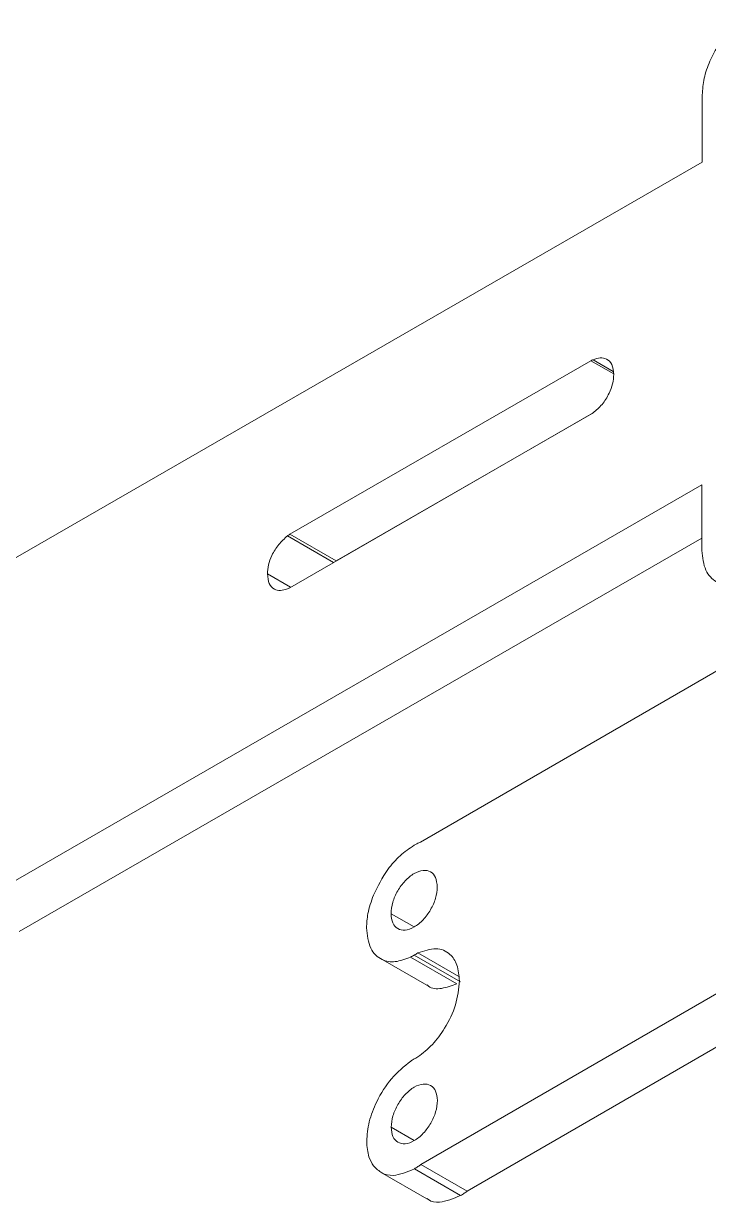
# Model space of a CAD drawing. Header units: inches. Extents: x 0 to 44.3, y 0 to 33.7.
# Drawn here: x 11.238 to 12.546, y 13.495 to 15.747 of the extents above; entities that cross this region are included whole.
import ezdxf

# ---------------------------------------------------------------- set-up
doc = ezdxf.new("R2010")
doc.units = ezdxf.units.IN
doc.header["$MEASUREMENT"] = 0

msp = doc.modelspace()

# ---------------------------------------------------------------- linework, layer by layer
at = {"color": 7, "linetype": 'Continuous', "lineweight": 15}
for p, q in [((12.5342, 15.6106), (12.5341, 15.4822)), ((12.5341, 15.4822), (11.1418, 14.6797)), ((12.3217, 15.1025), (11.7467, 14.7711)), ((12.3258, 15.1046), (12.3642, 15.0824)), ((11.7466, 14.669), (12.3217, 15.0004)), ((12.3241, 15.0019), (11.8351, 14.7201)), ((11.1414, 14.0631), (12.5337, 14.8655)), ((12.5337, 14.8655), (12.5336, 14.7404)), ((11.2298, 14.012), (12.5336, 14.7635)), ((11.7467, 14.7711), (11.8351, 14.7201)), ((12.7711, 14.6312), (11.9964, 14.1831)), ((11.9968, 13.567), (13.3045, 14.3233)), ((12.0852, 13.516), (13.3897, 14.2704)), ((11.9774, 13.9634), (12.0658, 13.9123)), ((11.9841, 13.9669), (12.0725, 13.9159)), ((11.9909, 13.9712), (12.0692, 13.926)), ((11.9197, 13.9605), (12.0081, 13.9095)), ((11.9845, 13.5588), (12.0729, 13.5078)), ((11.9968, 13.567), (12.0852, 13.516)), ((11.9201, 13.5524), (12.0085, 13.5014))]:
    msp.add_line(p, q, dxfattribs=at)
at = {"color": 8, "linetype": 'Continuous', "lineweight": 15}
for p, q in [((12.3217, 15.1025), (12.3652, 15.0774)), ((11.7421, 14.7679), (11.8301, 14.7171)), ((11.7038, 14.6953), (11.748, 14.6698)), ((11.9399, 14.0463), (11.984, 14.0209)), ((11.9402, 13.6383), (11.9843, 13.6128))]:
    msp.add_line(p, q, dxfattribs=at)
at = {"color": 7, "linetype": 'Continuous', "lineweight": 15}
for points, knots in [([(12.6002, 15.7468), (12.5901, 15.7364), (12.57, 15.7158), (12.5492, 15.678), (12.5365, 15.6417), (12.535, 15.6211), (12.5342, 15.6106)], [0, 0, 0, 0, 0.279528, 0.55585, 0.7747, 1, 1, 1, 1]), ([(12.3258, 15.1046), (12.325, 15.1043), (12.3237, 15.1036), (12.3223, 15.1029), (12.3217, 15.1025)], [0, 0, 0, 0, 0.55179, 1, 1, 1, 1]), ([(12.3654, 15.0767), (12.3647, 15.0834), (12.3632, 15.0966), (12.3527, 15.1065), (12.3398, 15.1095), (12.3305, 15.1063), (12.3258, 15.1046)], [0, 0, 0, 0, 0.285178, 0.560827, 0.777884, 1, 1, 1, 1]), ([(12.3257, 15.003), (12.3317, 15.008), (12.3435, 15.0179), (12.3562, 15.0388), (12.364, 15.0591), (12.3649, 15.0708), (12.3654, 15.0767)], [0, 0, 0, 0, 0.280934, 0.556183, 0.774537, 1, 1, 1, 1]), ([(12.3217, 15.0004), (12.3224, 15.0009), (12.3238, 15.0017), (12.3251, 15.0026), (12.3257, 15.003)], [0, 0, 0, 0, 0.568913, 1, 1, 1, 1]), ([(11.7421, 14.7679), (11.7363, 14.7628), (11.7248, 14.7528), (11.7125, 14.7324), (11.7051, 14.7125), (11.7042, 14.7011), (11.7038, 14.6953)], [0, 0, 0, 0, 0.28077, 0.555571, 0.773827, 1, 1, 1, 1]), ([(11.7467, 14.7711), (11.7459, 14.7705), (11.7443, 14.7695), (11.7428, 14.7684), (11.7421, 14.7679)], [0, 0, 0, 0, 0.557801, 1, 1, 1, 1]), ([(12.5336, 14.7404), (12.5351, 14.7268), (12.538, 14.7001), (12.5587, 14.6794), (12.5843, 14.6728), (12.603, 14.6786), (12.6125, 14.6815)], [0, 0, 0, 0, 0.285517, 0.561018, 0.777941, 1, 1, 1, 1]), ([(11.7038, 14.6953), (11.7045, 14.6887), (11.7059, 14.6758), (11.7159, 14.6658), (11.7283, 14.6626), (11.7374, 14.6655), (11.742, 14.6669)], [0, 0, 0, 0, 0.285401, 0.560939, 0.777918, 1, 1, 1, 1]), ([(11.742, 14.6669), (11.7429, 14.6672), (11.7444, 14.6679), (11.746, 14.6686), (11.7466, 14.669)], [0, 0, 0, 0, 0.56108, 1, 1, 1, 1]), ([(11.984, 14.177), (11.975, 14.1709), (11.9574, 14.1589), (11.9286, 14.1267), (11.9147, 14.0985), (11.9062, 14.0814)], [0, 0, 0, 0, 0.2892866, 0.5685515, 1, 1, 1, 1]), ([(11.9964, 14.1831), (11.9941, 14.1821), (11.99, 14.1803), (11.9858, 14.178), (11.984, 14.177)], [0, 0, 0, 0, 0.5553537, 1, 1, 1, 1]), ([(12.0283, 14.0975), (12.0276, 14.1039), (12.0262, 14.1165), (12.016, 14.1274), (12.0015, 14.1304), (11.984, 14.1243), (11.9665, 14.1101), (11.9521, 14.0904), (11.9419, 14.0677), (11.9405, 14.0535), (11.9399, 14.0463)], [0, 0, 0, 0, 0.127296, 0.250002, 0.372708, 0.5, 0.627292, 0.749998, 0.872704, 1, 1, 1, 1]), ([(11.9062, 14.0814), (11.9021, 14.0696), (11.8946, 14.048), (11.8936, 14.0282), (11.8931, 14.0193)], [0, 0, 0, 0, 0.5507601, 1, 1, 1, 1]), ([(11.9399, 14.0463), (11.9406, 14.0399), (11.9419, 14.0274), (11.9521, 14.0165), (11.9666, 14.0135), (11.9841, 14.0195), (12.0016, 14.0337), (12.0161, 14.0534), (12.0263, 14.0762), (12.0276, 14.0903), (12.0283, 14.0975)], [0, 0, 0, 0, 0.127038, 0.24981, 0.372648, 0.5, 0.627352, 0.75019, 0.872962, 1, 1, 1, 1]), ([(11.8931, 14.0193), (11.8947, 14.0053), (11.8979, 13.9777), (11.9202, 13.9573), (11.9475, 13.952), (11.9673, 13.9595), (11.9774, 13.9634)], [0, 0, 0, 0, 0.284615, 0.559513, 0.776534, 1, 1, 1, 1]), ([(11.9774, 13.9634), (11.9786, 13.964), (11.9809, 13.9651), (11.9832, 13.9664), (11.9841, 13.9669)], [0, 0, 0, 0, 0.5604017, 1, 1, 1, 1]), ([(11.9841, 13.9669), (11.9854, 13.9677), (11.9877, 13.969), (11.9899, 13.9705), (11.9909, 13.9712)], [0, 0, 0, 0, 0.559474, 1, 1, 1, 1]), ([(11.9909, 13.9712), (12.0029, 13.9753), (12.0266, 13.9835), (12.0522, 13.9719), (12.0678, 13.9494), (12.0696, 13.9285), (12.0705, 13.9178)], [0, 0, 0, 0, 0.281914, 0.556327, 0.77413, 1, 1, 1, 1]), ([(12.0705, 13.9178), (12.0691, 13.9028), (12.0661, 13.8732), (12.0451, 13.8295), (12.0193, 13.7945), (12.0006, 13.7799), (11.9911, 13.7725)], [0, 0, 0, 0, 0.284645, 0.559587, 0.776612, 1, 1, 1, 1]), ([(12.0088, 13.9105), (12.0097, 13.9095), (12.0163, 13.9025), (12.0365, 13.9018), (12.0559, 13.9088), (12.0658, 13.9123)], [0, 0, 0, 0, 0.074772, 0.530616, 1, 1, 1, 1]), ([(11.9775, 13.7646), (11.9648, 13.7544), (11.9398, 13.7342), (11.9127, 13.6906), (11.8963, 13.648), (11.8944, 13.6236), (11.8934, 13.6112)], [0, 0, 0, 0, 0.282, 0.556393, 0.774159, 1, 1, 1, 1]), ([(11.9843, 13.7689), (11.983, 13.7682), (11.9808, 13.7668), (11.9785, 13.7653), (11.9775, 13.7646)], [0, 0, 0, 0, 0.559543, 1, 1, 1, 1]), ([(11.9911, 13.7725), (11.9898, 13.7719), (11.9876, 13.7707), (11.9853, 13.7695), (11.9843, 13.7689)], [0, 0, 0, 0, 0.5604648, 1, 1, 1, 1]), ([(12.0286, 13.6894), (12.0279, 13.6958), (12.0265, 13.7084), (12.0163, 13.7193), (12.0018, 13.7223), (11.9843, 13.7162), (11.9668, 13.702), (11.9524, 13.6823), (11.9422, 13.6596), (11.9409, 13.6455), (11.9402, 13.6383)], [0, 0, 0, 0, 0.127296, 0.250002, 0.372708, 0.5, 0.627292, 0.749998, 0.872704, 1, 1, 1, 1]), ([(11.9402, 13.6383), (11.9409, 13.6319), (11.9422, 13.6193), (11.9524, 13.6084), (11.9669, 13.6054), (11.9844, 13.6114), (12.0019, 13.6256), (12.0164, 13.6454), (12.0266, 13.6681), (12.0279, 13.6822), (12.0286, 13.6894)], [0, 0, 0, 0, 0.127038, 0.24981, 0.372648, 0.5, 0.627352, 0.75019, 0.872962, 1, 1, 1, 1]), ([(11.8934, 13.6112), (11.8942, 13.6008), (11.8955, 13.5823), (11.9033, 13.5698), (11.9066, 13.5644)], [0, 0, 0, 0, 0.567343, 1, 1, 1, 1]), ([(11.9066, 13.5644), (11.9117, 13.5594), (11.9218, 13.5492), (11.948, 13.5434), (11.9705, 13.5529), (11.9845, 13.5588)], [0, 0, 0, 0, 0.275882, 0.5526647, 1, 1, 1, 1]), ([(11.9845, 13.5588), (11.9868, 13.5603), (11.9909, 13.5627), (11.995, 13.5657), (11.9968, 13.567)], [0, 0, 0, 0, 0.564493, 1, 1, 1, 1]), ([(12.0729, 13.5078), (12.0752, 13.5092), (12.0793, 13.5117), (12.0834, 13.5147), (12.0852, 13.516)], [0, 0, 0, 0, 0.564493, 1, 1, 1, 1]), ([(12.0088, 13.502), (12.0096, 13.5013), (12.0158, 13.4959), (12.0368, 13.493), (12.0591, 13.5021), (12.0729, 13.5078)], [0, 0, 0, 0, 0.054195, 0.415714, 1, 1, 1, 1])]:
    msp.add_open_spline(points, degree=3, knots=knots, dxfattribs=at)

doc.saveas('drawing.dxf')
